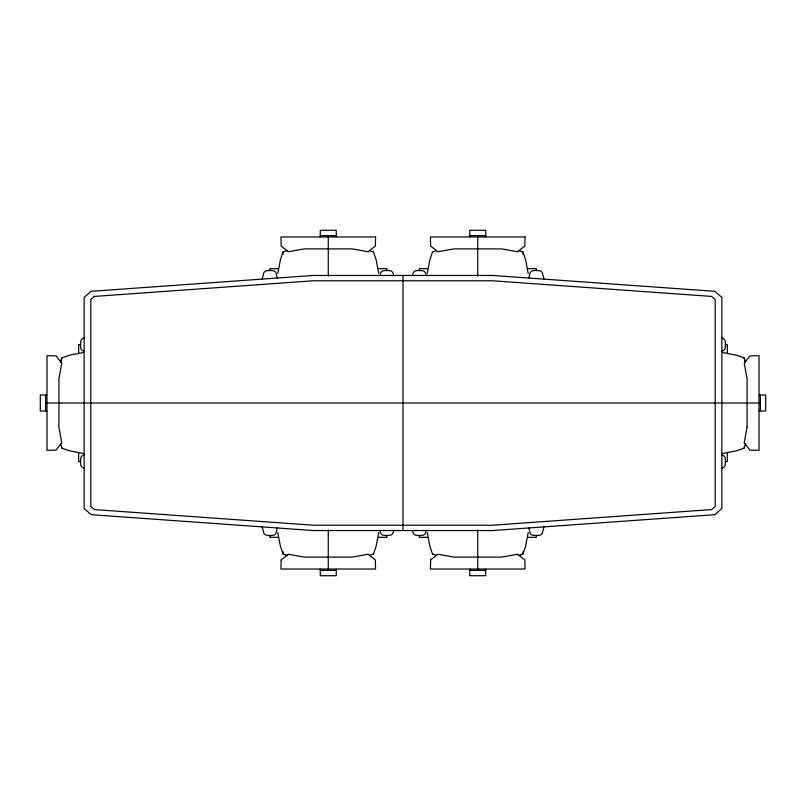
<?xml version="1.0" encoding="UTF-8"?>
<svg xmlns="http://www.w3.org/2000/svg" width="806" height="806" viewBox="0 0 806 806"><rect width="100%" height="100%" fill="white"/><g stroke="black" fill="none" stroke-linecap="round" stroke-linejoin="round"><path stroke-width="1.21" d="M386.799 270.796L386.799 268.67L378.749 268.67M536.272 270.796L536.272 268.67L528.222 268.67M283.007 254.474L283.097 252.026L287.651 250.384M522.993 551.526L522.903 553.974L520.626 554.74M277.778 273.496L280.438 259.613L283.097 251.905M427.251 273.496L429.9 259.613L432.56 251.905M378.749 532.504L376.1 546.387L373.44 554.095M528.222 532.504L525.562 546.387L522.903 554.095L518.349 555.616M262.141 279.299L263.955 272.357L265.728 270.876L269.889 270.383L274.05 270.876L275.823 272.357L277.355 278.09M277.355 527.91L275.823 533.643L274.05 535.124L269.889 535.617L265.728 535.124L263.955 533.643L262.141 526.701M528.807 278.09L530.328 272.357L532.101 270.876L536.272 270.383L540.433 270.876L542.206 272.357L544.02 279.299M544.02 526.701L542.206 533.643L540.433 535.124L536.272 535.617L532.101 535.124L530.328 533.643L528.807 527.91M380.21 274.473L380.865 272.357L382.638 270.876L386.799 270.383L390.96 270.876L392.744 272.357L393.399 274.473M412.753 274.473L413.418 272.357L415.191 270.876L419.352 270.383L423.513 270.876L425.286 272.357L425.951 274.473M393.399 531.527L392.744 533.643L390.96 535.124L386.799 535.617L382.638 535.124L380.865 533.643L380.21 531.527M425.951 531.527L425.286 533.643L423.513 535.124L419.352 535.617L415.191 535.124L413.418 533.643L412.753 531.527M60.4 362.388L61.921 357.824L69.628 355.174L83.512 352.514M60.903 361.249L62.042 357.824M743.958 448.176L745.6 443.612M744.079 448.176L736.372 450.826L722.488 453.486M432.56 252.026L435.975 250.888M370.025 555.112L373.44 553.974M84.489 338.026L82.373 338.681L80.892 340.454L80.398 344.625L80.892 348.786L82.373 350.56L84.489 351.215M84.489 454.937L82.373 455.602L80.892 457.375L80.398 461.536L80.892 465.697L82.373 467.47L84.489 468.135M721.511 351.215L723.627 350.56L725.108 348.786L725.602 344.625L725.108 340.454L723.627 338.681L721.511 338.026M721.511 468.135L723.627 467.47L725.108 465.697L725.602 461.536L725.108 457.375L723.627 455.602L721.511 454.937M320.294 235.604L336.243 235.604M469.757 235.604L485.706 235.604M277.939 268.67L269.889 268.67L269.889 270.796M427.402 268.67L419.352 268.67L419.352 270.796M80.812 344.625L78.686 344.625L78.686 352.675M725.188 344.625L727.314 344.625L727.314 352.675M46.798 395.031L40.3 395.031L40.3 410.969L46.798 410.969M759.202 395.031L765.7 395.031L765.7 410.969L759.202 410.969M46.99 403L83.512 403M84.146 403L721.854 403M722.488 403L759.01 403M80.812 461.536L78.686 461.536L78.686 453.486M725.188 461.536L727.314 461.536L727.314 453.486M277.939 537.33L269.889 537.33L269.889 535.204M378.749 537.33L386.799 537.33L386.799 535.204M427.402 537.33L419.352 537.33L419.352 535.204M528.222 537.33L536.272 537.33L536.272 535.204M320.294 570.396L336.243 570.396M469.757 570.396L485.706 570.396M722.488 352.514L736.372 355.174L744.079 357.824L745.6 362.388M83.512 453.486L69.628 450.826L61.921 448.176M518.349 250.384L522.903 252.026L522.993 254.474M370.025 250.888L373.44 252.026M432.56 553.974L435.975 555.112M285.374 554.74L283.097 553.974L283.007 551.526M287.651 555.616L283.097 554.095L280.438 546.387L277.778 532.504M522.903 251.905L525.562 259.613L528.222 273.496M373.44 251.905L376.1 259.613L378.749 273.496M432.56 554.095L429.9 546.387L427.251 532.504M743.958 357.824L745.097 361.249M60.4 443.612L62.042 448.176M760.39 395.031L760.39 410.969M485.706 236.783L485.706 230.284L469.757 230.284L469.757 236.783M485.706 569.217L485.706 575.716L469.757 575.716L469.757 569.217M477.736 236.974L477.736 275.995M477.736 530.005L477.736 569.026M403 275.461L403 530.539M336.243 236.783L336.243 230.284L320.294 230.284L320.294 236.783M336.243 569.217L336.243 575.716L320.294 575.716L320.294 569.217M328.264 236.974L328.264 275.995M328.264 530.005L328.264 569.026M45.61 395.031L45.61 410.969M281.153 559.958L280.962 569.026L375.566 569.026L375.384 559.958L368.12 554.246L352.182 557.097L304.356 557.097L288.407 554.246L281.153 559.958M375.566 236.974L375.384 246.042L368.12 251.754L352.182 248.903L304.356 248.903L288.407 251.754L281.153 246.042L280.962 236.974L375.566 236.974M430.616 559.958L430.434 569.026L525.038 569.026L524.847 559.958L517.593 554.246L501.644 557.097L453.818 557.097L437.88 554.246L430.616 559.958M525.038 236.974L524.847 246.042L517.593 251.754L501.644 248.903L453.818 248.903L437.88 251.754L430.616 246.042L430.434 236.974L525.038 236.974M61.77 363.143L58.909 379.082L58.909 426.918L61.77 442.857L56.057 450.121L46.99 450.302L46.99 355.698L56.057 355.879L61.77 363.143M747.091 426.918L744.23 442.857L749.943 450.121L759.01 450.302L759.01 355.698L749.943 355.879L744.23 363.143L747.091 379.082L747.091 426.918M91.149 291.319L84.146 297.444L84.146 508.556L91.149 514.681L313.222 530.539L492.778 530.539L714.851 514.681L721.854 508.556L721.854 297.444L714.851 291.319L492.778 275.461L313.222 275.461L91.149 291.319M94.312 296.427L90.786 299.51L90.786 506.49L94.312 509.573L313.514 525.23L492.486 525.23L711.688 509.573L715.214 506.49L715.214 299.51L711.688 296.427L492.486 280.77L313.514 280.77L94.312 296.427"/></g></svg>
